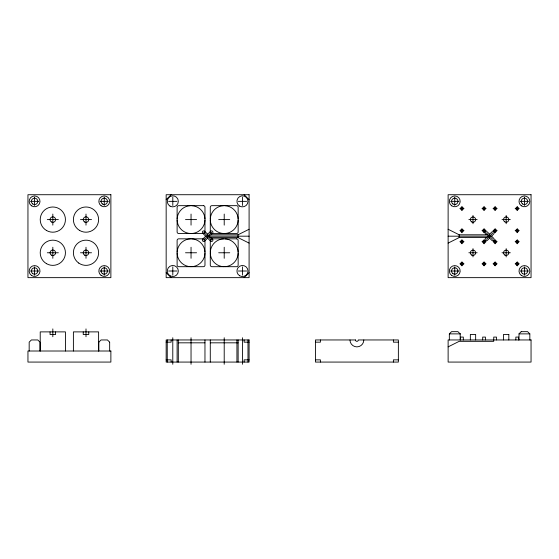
<?xml version="1.0" encoding="UTF-8"?>
<svg xmlns="http://www.w3.org/2000/svg" width="559" height="559" viewBox="0 0 559 559"><rect width="100%" height="100%" fill="white"/><g stroke="black" fill="none" stroke-linecap="round" stroke-linejoin="round"><path stroke-width="0.84" d="M460.176 339.956L460.176 333.877M470.35 339.956L470.35 334.429L475.646 334.429L475.653 339.956M249.09 243.102L238.036 237.575L210.995 237.575L207.627 236.184L210.995 234.787L212.532 233.236A1.384 1.384 0 0 0 212.518 231.293A1.384 1.384 0 0 0 210.575 231.279L207.627 234.214L207.627 238.155L204.685 241.083A1.384 1.384 0 0 1 202.742 241.069A1.384 1.384 0 0 1 202.728 239.126L205.656 236.184L249.09 236.184M166.163 199.696L171.138 194.721M98.838 342.157L101.039 339.956L107.44 339.956L109.648 342.15M203.721 240.091L211.54 232.271M244.115 277.648L249.09 272.673M486.267 237.568L485.505 238.33A1.384 1.384 0 0 0 485.505 240.286A1.384 1.384 0 0 0 487.455 240.286L489.607 238.134L489.607 236.184L489.607 234.228L487.455 232.076A1.384 1.384 0 0 0 485.505 232.076A1.384 1.384 0 0 0 485.505 234.032L489.607 236.184L486.288 237.561L459.177 237.568L448.122 243.102M489.607 234.228L491.759 232.076A1.384 1.384 0 0 1 493.716 232.076A1.384 1.384 0 0 1 493.716 234.032L491.564 236.184L448.122 236.184M486.484 239.308L492.738 233.054M449.352 333.863L451.546 331.662L457.947 331.662L460.162 333.863M519.011 333.863L521.212 331.662M448.122 346.88L459.177 341.339L493.723 341.339L493.73 337.084L496.497 337.084L496.497 339.956M210.995 234.787L238.036 234.787L249.09 229.26M30.438 201.352L38.732 201.352M100.096 201.352L108.39 201.352M168.65 201.352L176.944 201.352M238.309 201.352L246.603 201.352M450.61 201.352L458.897 201.352M520.268 201.352L528.562 201.352M459.868 208.542L464.019 208.542M481.984 208.542L486.127 208.542M493.038 208.542L497.189 208.542M515.153 208.542L519.304 208.542M47.298 219.596L58.36 219.596M80.468 219.596L91.529 219.596M185.511 219.596L196.572 219.596M218.688 219.596L229.742 219.596M468.854 219.596L477.148 219.596M502.024 219.596L510.318 219.596M459.868 230.65L464.019 230.65M481.984 230.65L486.127 230.65M493.038 230.65L497.189 230.65M515.153 230.65L519.304 230.65M448.122 229.26L459.177 234.794L486.267 234.801M459.868 241.712L464.019 241.712M481.984 241.712L486.127 241.712M493.038 241.712L497.189 241.712M515.153 241.712L519.304 241.712M47.298 252.766L58.36 252.766M80.468 252.766L91.529 252.766M185.511 252.766L196.572 252.766M218.688 252.766L229.742 252.766M468.854 252.766L477.148 252.766M502.024 252.766L510.318 252.766M459.868 263.827L464.019 263.827M481.984 263.827L486.127 263.827M493.038 263.827L497.189 263.827M515.153 263.827L519.304 263.827M30.438 271.01L38.732 271.01M100.103 271.01L108.39 271.01M168.65 271.01L176.944 271.01M238.309 271.01L246.603 271.01M450.61 271.017L458.897 271.017M520.268 271.01L528.562 271.01M521.226 331.662L527.612 331.662L529.82 333.863M449.366 333.877L460.169 333.877M508.816 334.429L503.519 334.429L503.519 339.956M166.163 342.171L171.138 342.171L171.138 339.956M249.09 342.171L244.115 342.171L244.115 339.956M315.437 342.171L320.412 342.171L320.412 339.956M398.364 342.171L393.389 342.171L393.389 339.956M178.314 342.828L204.964 342.828M210.282 342.828L238.134 342.828M166.163 359.856L171.138 359.856L171.138 362.071M249.09 359.856L244.115 359.856L244.115 362.071M315.437 359.856L320.412 359.856L320.412 362.071M398.364 359.856L393.389 359.856L393.389 362.071M491.564 236.184L493.716 238.33A1.384 1.384 0 0 1 493.716 240.286A1.384 1.384 0 0 1 491.759 240.286L489.607 238.134M486.484 233.054L492.738 239.308M244.115 194.721L249.09 199.696M207.627 234.214L204.685 231.279A1.384 1.384 0 0 0 202.742 231.293A1.384 1.384 0 0 0 202.728 233.236L205.656 236.184M203.721 232.271L211.54 240.091M207.627 238.155L210.575 241.083A1.384 1.384 0 0 0 212.518 241.069A1.384 1.384 0 0 0 212.532 239.126L210.995 237.575M166.163 272.673L171.138 277.648M529.834 339.956L529.834 333.877L519.025 333.877L518.997 339.956M524.419 197.201L524.419 205.495M524.419 266.867L524.419 275.154M518.612 339.956L518.612 337.084L515.845 337.084L515.845 339.956M517.229 206.467L517.229 210.61M517.229 228.582L517.229 232.726M517.229 239.636L517.229 243.787M517.229 261.752L517.229 265.895M508.823 334.429L508.823 339.956M506.174 215.453L506.174 223.74M506.174 248.622L506.174 256.916M495.113 206.467L495.113 210.61M495.113 228.582L495.113 232.726M495.113 239.636L495.113 243.787M495.113 261.752L495.113 265.895M485.443 339.956L485.443 337.084L482.676 337.084L482.676 339.956M484.059 206.467L484.059 210.61M484.059 228.582L484.059 232.726M484.059 239.636L484.059 243.787M484.059 261.752L484.059 265.895M472.998 215.453L472.998 223.74M472.998 248.622L472.998 256.916M463.327 339.956L463.327 337.084L460.56 337.084L460.56 339.956M461.944 206.467L461.944 210.61M461.944 228.582L461.944 232.726M461.944 239.636L461.944 243.787M461.944 261.752L461.944 265.895M459.177 234.794L459.177 237.568M454.753 197.208L454.753 205.502M454.753 266.867L454.753 275.161M449.338 333.877L449.338 339.956M247.986 339.956L247.986 362.071M242.459 197.208L242.459 205.495M242.459 266.867L242.459 275.161M242.459 337.748L242.459 364.279M238.134 339.956L238.134 362.071M238.036 234.787L238.036 237.575M236.932 339.956L236.932 362.071M224.215 214.069L224.215 225.123M224.215 247.239L224.215 258.3M224.208 337.748L224.208 364.279M210.282 231.922L210.282 207.27A1.6 1.6 0 0 1 211.889 205.663L236.541 205.663A1.6 1.6 0 0 1 238.148 207.27L238.148 231.922A1.6 1.6 0 0 1 236.541 233.529L211.917 233.529A1.621 1.621 0 0 1 210.261 231.922M210.282 339.956L210.282 362.071M204.964 339.956L204.964 362.071M191.045 214.069L191.045 225.123M191.045 247.239L191.045 258.3M191.038 337.748L191.038 364.279M178.314 339.956L178.314 362.071M177.112 339.956L177.112 362.071M172.801 197.208L172.801 205.495M172.801 266.867L172.801 275.161M172.787 337.748L172.787 364.279M167.253 339.956L167.253 362.071M109.662 342.171L109.662 351.01M104.247 197.208L104.247 205.495M104.247 266.867L104.247 275.154M98.824 342.171L98.824 351.01M98.608 351.01L98.608 331.885L73.397 331.885L73.397 351.01M88.762 331.885L88.762 334.541L83.235 334.541L83.235 331.885M86.002 214.069L86.002 225.123M86.002 247.239L86.002 258.3M86.002 328.902L86.002 336.749M65.431 351.01L65.431 331.885L40.22 331.885L40.22 351.01M55.593 331.885L55.593 334.541L50.065 334.541L50.065 331.885M52.825 214.069L52.825 225.123M52.825 247.239L52.825 258.3M52.825 328.902L52.825 336.749M40.003 351.01L40.003 342.171L37.788 339.956L31.395 339.956L29.18 342.15L29.166 351.01M34.581 197.208L34.581 205.502M34.581 266.867L34.581 275.161M363.825 339.956A6.925 6.925 0 0 1 356.901 346.88A6.925 6.925 0 0 1 349.976 339.956M204.964 220.218A13.933 13.933 0 0 1 191.667 233.515M190.423 233.515A13.933 13.933 0 0 1 177.126 220.218M177.126 218.974A13.933 13.933 0 0 1 190.423 205.677M191.667 205.677A13.933 13.933 0 0 1 204.964 218.974M238.134 220.218A13.933 13.933 0 0 1 224.837 233.515M223.593 233.515A13.933 13.933 0 0 1 210.296 220.218M210.296 218.974A13.933 13.933 0 0 1 223.593 205.677M224.837 205.677A13.933 13.933 0 0 1 238.134 218.974M238.134 253.388A13.933 13.933 0 0 1 224.837 266.685M223.593 266.685A13.933 13.933 0 0 1 210.296 253.388M210.296 252.144A13.933 13.933 0 0 1 223.593 238.847M224.837 238.847A13.933 13.933 0 0 1 238.134 252.144M204.964 253.388A13.933 13.933 0 0 1 191.66 266.685M190.423 266.685A13.933 13.933 0 0 1 177.126 253.388M177.126 252.144A13.933 13.933 0 0 1 190.423 238.847M191.667 238.847A13.933 13.933 0 0 1 204.964 252.144M110.878 194.721L27.95 194.721L27.95 277.648L110.878 277.648L110.878 194.721M249.09 194.721L166.163 194.721L166.163 277.648L249.09 277.648L249.09 194.721M531.05 194.721L448.122 194.721L448.122 277.648L531.05 277.648L531.05 194.721M203.371 205.663L178.712 205.663A1.6 1.6 0 0 0 177.112 207.27L177.112 231.922A1.6 1.6 0 0 0 178.712 233.529L203.371 233.529A1.621 1.621 0 0 0 204.971 231.894L204.978 207.27A1.6 1.6 0 0 0 203.371 205.663M203.371 238.833L178.712 238.833A1.6 1.6 0 0 0 177.112 240.44L177.112 265.099A1.6 1.6 0 0 0 178.712 266.699L203.371 266.699A1.6 1.6 0 0 0 204.978 265.099L204.978 240.44A1.6 1.6 0 0 0 203.371 238.833M236.541 238.833L211.889 238.833A1.621 1.621 0 0 0 210.282 240.468L210.282 265.099A1.6 1.6 0 0 0 211.889 266.699L236.541 266.699A1.6 1.6 0 0 0 238.148 265.099L238.148 240.44A1.6 1.6 0 0 0 236.541 238.833M249.09 339.956L166.163 339.956L166.163 362.071L249.09 362.071L249.09 339.956M355.51 339.956L315.437 339.956L315.437 362.071L398.364 362.071L398.364 339.956L358.291 339.956A1.384 1.384 0 0 1 356.901 341.339A1.384 1.384 0 0 1 355.517 339.956M531.05 339.956L448.122 339.956L448.122 362.071L531.05 362.071L531.05 339.956M110.878 351.01L27.95 351.01L27.95 362.071L110.878 362.071L110.878 351.01M101.13 205.782A5.422 5.422 0 0 0 109.641 201.834A5.422 5.422 0 0 0 101.969 196.433A5.422 5.422 0 0 0 101.13 205.782M32.736 203.979A3.207 3.207 0 0 0 37.781 201.638A3.207 3.207 0 0 0 33.233 198.445A3.207 3.207 0 0 0 32.736 203.979M102.402 273.637A3.207 3.207 0 0 0 107.44 271.297A3.207 3.207 0 0 0 102.898 268.103A3.207 3.207 0 0 0 102.402 273.637M101.13 275.44A5.422 5.422 0 0 0 109.641 271.492A5.422 5.422 0 0 0 101.969 266.091A5.422 5.422 0 0 0 101.13 275.44M102.402 203.972A3.207 3.207 0 0 0 107.44 201.638A3.207 3.207 0 0 0 102.898 198.438A3.207 3.207 0 0 0 102.402 203.972M31.465 205.789A5.422 5.422 0 0 0 39.982 201.841A5.422 5.422 0 0 0 32.303 196.44A5.422 5.422 0 0 0 31.465 205.789M46.523 263.687A12.605 12.605 0 0 0 65.431 252.766A12.605 12.605 0 0 0 46.523 241.851A12.605 12.605 0 0 0 46.523 263.687M46.523 230.511A12.605 12.605 0 0 0 65.431 219.596A12.605 12.605 0 0 0 46.523 208.682A12.605 12.605 0 0 0 46.523 230.511M79.699 230.511A12.605 12.605 0 0 0 98.608 219.596A12.605 12.605 0 0 0 79.699 208.682A12.605 12.605 0 0 0 79.699 230.511M78.742 263.072A12.605 12.605 0 0 0 98.552 253.898A12.605 12.605 0 0 0 80.706 241.327A12.605 12.605 0 0 0 78.742 263.072M84.619 221.993A2.767 2.767 0 0 0 88.762 219.596A2.767 2.767 0 0 0 84.619 217.199A2.767 2.767 0 0 0 84.619 221.993M51.449 255.163A2.767 2.767 0 0 0 55.593 252.766A2.767 2.767 0 0 0 51.449 250.376A2.767 2.767 0 0 0 51.449 255.163M84.619 255.163A2.767 2.767 0 0 0 88.762 252.766A2.767 2.767 0 0 0 84.619 250.376A2.767 2.767 0 0 0 84.619 255.163M51.449 221.993A2.767 2.767 0 0 0 55.593 219.596A2.767 2.767 0 0 0 51.449 217.199A2.767 2.767 0 0 0 51.449 221.993M31.465 275.447A5.422 5.422 0 0 0 39.982 271.499A5.422 5.422 0 0 0 32.303 266.098A5.422 5.422 0 0 0 31.465 275.447M32.736 273.637A3.207 3.207 0 0 0 37.781 271.304A3.207 3.207 0 0 0 33.233 268.103A3.207 3.207 0 0 0 32.736 273.637M239.692 206.138A5.527 5.527 0 0 0 247.986 201.352A5.527 5.527 0 0 0 239.692 196.565A5.527 5.527 0 0 0 239.692 206.138M170.034 275.797A5.527 5.527 0 0 0 178.328 271.01A5.527 5.527 0 0 0 170.034 266.224A5.527 5.527 0 0 0 170.034 275.797M170.034 206.138A5.527 5.527 0 0 0 178.328 201.352A5.527 5.527 0 0 0 170.034 196.565A5.527 5.527 0 0 0 170.034 206.138M239.692 275.797A5.527 5.527 0 0 0 247.986 271.01A5.527 5.527 0 0 0 239.692 266.224A5.527 5.527 0 0 0 239.692 275.797M483.367 265.022A1.384 1.384 0 0 0 485.443 263.827A1.384 1.384 0 0 0 483.367 262.625A1.384 1.384 0 0 0 483.367 265.022M516.432 231.782A1.384 1.384 0 0 0 518.605 230.776A1.384 1.384 0 0 0 516.649 229.4A1.384 1.384 0 0 0 516.432 231.782M494.422 231.852A1.384 1.384 0 0 0 496.497 230.65A1.384 1.384 0 0 0 494.422 229.456A1.384 1.384 0 0 0 494.422 231.852M516.537 209.737A1.384 1.384 0 0 0 518.612 208.542A1.384 1.384 0 0 0 516.537 207.34A1.384 1.384 0 0 0 516.537 209.737M494.317 242.844A1.384 1.384 0 0 0 496.49 241.837A1.384 1.384 0 0 0 494.533 240.454A1.384 1.384 0 0 0 494.317 242.844M522.574 203.972A3.207 3.207 0 0 0 527.612 201.638A3.207 3.207 0 0 0 523.07 198.438A3.207 3.207 0 0 0 522.574 203.972M461.252 209.737A1.384 1.384 0 0 0 463.327 208.542A1.384 1.384 0 0 0 461.252 207.34A1.384 1.384 0 0 0 461.252 209.737M516.537 242.906A1.384 1.384 0 0 0 518.612 241.712A1.384 1.384 0 0 0 516.537 240.517A1.384 1.384 0 0 0 516.537 242.906M451.637 275.447A5.422 5.422 0 0 0 460.155 271.499A5.422 5.422 0 0 0 452.476 266.098A5.422 5.422 0 0 0 451.637 275.447M494.422 265.022A1.384 1.384 0 0 0 496.497 263.827A1.384 1.384 0 0 0 494.422 262.625A1.384 1.384 0 0 0 494.422 265.022M522.574 273.637A3.207 3.207 0 0 0 527.612 271.297A3.207 3.207 0 0 0 523.07 268.103A3.207 3.207 0 0 0 522.574 273.637M521.295 275.44A5.422 5.422 0 0 0 529.813 271.492A5.422 5.422 0 0 0 522.141 266.091A5.422 5.422 0 0 0 521.295 275.44M521.295 205.782A5.422 5.422 0 0 0 529.813 201.834A5.422 5.422 0 0 0 522.141 196.433A5.422 5.422 0 0 0 521.295 205.782M471.67 255.065A2.655 2.655 0 0 0 475.653 252.766A2.655 2.655 0 0 0 471.67 250.467A2.655 2.655 0 0 0 471.67 255.065M461.252 242.906A1.384 1.384 0 0 0 463.327 241.712A1.384 1.384 0 0 0 461.252 240.517A1.384 1.384 0 0 0 461.252 242.906M504.847 255.065A2.655 2.655 0 0 0 508.823 252.766A2.655 2.655 0 0 0 504.847 250.467A2.655 2.655 0 0 0 504.847 255.065M483.367 231.852A1.384 1.384 0 0 0 485.443 230.65A1.384 1.384 0 0 0 483.367 229.456A1.384 1.384 0 0 0 483.367 231.852M483.367 209.737A1.384 1.384 0 0 0 485.443 208.542A1.384 1.384 0 0 0 483.367 207.34A1.384 1.384 0 0 0 483.367 209.737M494.422 209.737A1.384 1.384 0 0 0 496.497 208.542A1.384 1.384 0 0 0 494.422 207.34A1.384 1.384 0 0 0 494.422 209.737M504.644 221.769A2.655 2.655 0 0 0 508.816 219.834A2.655 2.655 0 0 0 505.056 217.185A2.655 2.655 0 0 0 504.644 221.769M516.537 265.022A1.384 1.384 0 0 0 518.612 263.827A1.384 1.384 0 0 0 516.537 262.625A1.384 1.384 0 0 0 516.537 265.022M483.367 242.906A1.384 1.384 0 0 0 485.443 241.712A1.384 1.384 0 0 0 483.367 240.517A1.384 1.384 0 0 0 483.367 242.906M452.909 273.637A3.207 3.207 0 0 0 457.947 271.304A3.207 3.207 0 0 0 453.405 268.103A3.207 3.207 0 0 0 452.909 273.637M471.67 221.895A2.655 2.655 0 0 0 475.653 219.596A2.655 2.655 0 0 0 471.67 217.297A2.655 2.655 0 0 0 471.67 221.895M461.252 231.852A1.384 1.384 0 0 0 463.327 230.65A1.384 1.384 0 0 0 461.252 229.456A1.384 1.384 0 0 0 461.252 231.852M461.252 265.022A1.384 1.384 0 0 0 463.327 263.827A1.384 1.384 0 0 0 461.252 262.625A1.384 1.384 0 0 0 461.252 265.022M452.909 203.979A3.207 3.207 0 0 0 457.947 201.638A3.207 3.207 0 0 0 453.405 198.445A3.207 3.207 0 0 0 452.909 203.979M451.637 205.789A5.422 5.422 0 0 0 460.155 201.841A5.422 5.422 0 0 0 452.476 196.44A5.422 5.422 0 0 0 451.637 205.789"/></g></svg>
